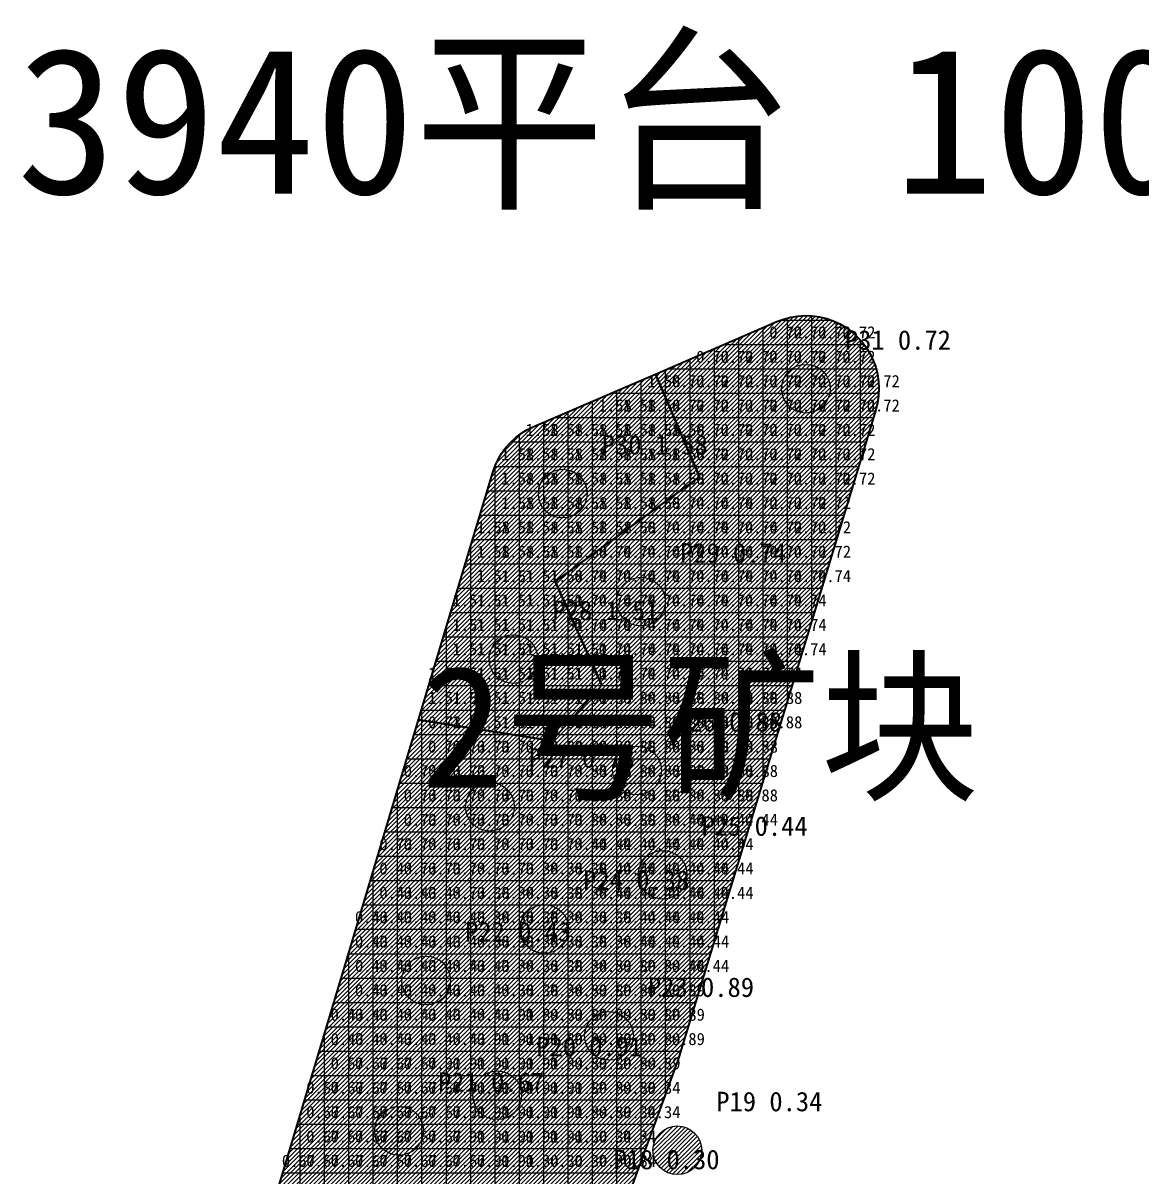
# Model space of a CAD drawing. Header units: metres. Extents: x 470084 to 470228, y 4349649 to 4349746.
# Drawn here: x 470087.63 to 470133.54, y 4349698.84 to 4349746.19 of the extents above; entities that cross this region are included whole.
import ezdxf

# ---------------------------------------------------------------- set-up
doc = ezdxf.new("R2010")
doc.units = ezdxf.units.M
for name, color, linetype in [('0.500-1.000', 4, 'Continuous'), ('1.500-3.000', 1, 'Continuous'), ('报告', 7, 'Continuous'), ('点', 7, 'Continuous'), ('爆区方格网', 7, 'Continuous'), ('线条', 7, 'Continuous'), ('钻孔', 7, 'Continuous')]:
    doc.layers.add(name, color=color, linetype=linetype)

msp = doc.modelspace()

# ---------------------------------------------------------------- hatches: boundary and pattern name
at = {"layer": '0.500-1.000'}
h = msp.add_hatch(dxfattribs=at)
h.set_pattern_fill('SOLID', color=4)
h.paths.add_polyline_path([(470093.825, 4349684.084), (470097.047, 4349694.843), (470101.122, 4349708.447), (470103.864, 4349717.603), (470109.324, 4349716.733), (470111.386, 4349719.019), (470109.463, 4349723.279), (470115.395, 4349727.574), (470113.577, 4349731.79), (470118.566, 4349733.942), (470118.844, 4349734.046), (470119.13, 4349734.121), (470119.423, 4349734.169), (470119.719, 4349734.187), (470120.015, 4349734.176), (470120.308, 4349734.135), (470120.597, 4349734.066), (470120.877, 4349733.969), (470121.146, 4349733.845), (470121.401, 4349733.694), (470121.641, 4349733.52), (470121.862, 4349733.322), (470122.062, 4349733.104), (470122.24, 4349732.867), (470122.393, 4349732.613), (470122.521, 4349732.346), (470122.622, 4349732.067), (470122.695, 4349731.78), (470122.739, 4349731.487), (470122.754, 4349731.191), (470122.74, 4349730.895), (470122.696, 4349730.601), (470122.624, 4349730.314), (470120.571, 4349723.564), (470119.134, 4349718.839), (470116.335, 4349709.639), (470114.544, 4349703.752), (470114.492, 4349703.595), (470112.368, 4349697.785), (470110.911, 4349693.801), (470109.265, 4349689.299), (470107.405, 4349684.209), (470107.388, 4349684.166), (470106.038, 4349680.64), (470103.726, 4349674.605), (470098.792, 4349678.363), (470095.576, 4349676.248), (470097.8, 4349671.997), (470094.541, 4349669.234), (470095.797, 4349665.392), (470090.837, 4349662.953), (470087.759, 4349663.829), (470089.763, 4349670.521), (470091.844, 4349677.467), (470093.825, 4349684.084)])
at = {"layer": '1.500-3.000'}
h = msp.add_hatch(dxfattribs=at)
h.set_pattern_fill('SOLID', color=1)
h.paths.add_polyline_path([(470103.864, 4349717.603), (470105.883, 4349724.344), (470106.901, 4349727.745), (470106.998, 4349728.019), (470107.121, 4349728.282), (470107.269, 4349728.533), (470107.44, 4349728.768), (470107.633, 4349728.985), (470107.847, 4349729.182), (470108.078, 4349729.358), (470108.326, 4349729.511), (470108.587, 4349729.639), (470113.577, 4349731.79), (470115.395, 4349727.574), (470109.463, 4349723.279), (470111.386, 4349719.019), (470109.324, 4349716.733), (470103.864, 4349717.603)])
at = {"layer": '钻孔'}
h = msp.add_hatch(dxfattribs=at)
h.set_pattern_fill('SOLID')
h.paths.add_polyline_path([(470120.754, 4349731.187), (470120.717, 4349731.457), (470120.608, 4349731.707), (470120.437, 4349731.918), (470120.214, 4349732.075), (470119.957, 4349732.166), (470119.686, 4349732.185), (470119.419, 4349732.129), (470119.177, 4349732.004), (470118.978, 4349731.818), (470118.837, 4349731.585), (470118.763, 4349731.323), (470118.763, 4349731.051), (470118.837, 4349730.789), (470118.978, 4349730.556), (470119.177, 4349730.37), (470119.419, 4349730.245), (470119.686, 4349730.189), (470119.957, 4349730.208), (470120.214, 4349730.299), (470120.437, 4349730.456), (470120.608, 4349730.667), (470120.717, 4349730.917), (470120.754, 4349731.187)])
h = msp.add_hatch(dxfattribs=at)
h.set_pattern_fill('SOLID')
h.paths.add_polyline_path([(470110.775, 4349726.884), (470110.738, 4349727.154), (470110.629, 4349727.404), (470110.458, 4349727.615), (470110.235, 4349727.772), (470109.978, 4349727.863), (470109.707, 4349727.882), (470109.44, 4349727.826), (470109.198, 4349727.701), (470108.999, 4349727.515), (470108.858, 4349727.282), (470108.784, 4349727.02), (470108.784, 4349726.748), (470108.858, 4349726.486), (470108.999, 4349726.253), (470109.198, 4349726.067), (470109.44, 4349725.942), (470109.707, 4349725.886), (470109.978, 4349725.905), (470110.235, 4349725.996), (470110.458, 4349726.153), (470110.629, 4349726.364), (470110.738, 4349726.614), (470110.775, 4349726.884)])
h = msp.add_hatch(dxfattribs=at)
h.set_pattern_fill('SOLID')
h.paths.add_polyline_path([(470113.986, 4349722.45), (470113.949, 4349722.72), (470113.84, 4349722.97), (470113.669, 4349723.181), (470113.446, 4349723.338), (470113.189, 4349723.429), (470112.918, 4349723.448), (470112.651, 4349723.392), (470112.409, 4349723.267), (470112.21, 4349723.081), (470112.069, 4349722.848), (470111.995, 4349722.586), (470111.995, 4349722.314), (470112.069, 4349722.052), (470112.21, 4349721.819), (470112.409, 4349721.633), (470112.651, 4349721.508), (470112.918, 4349721.452), (470113.189, 4349721.471), (470113.446, 4349721.562), (470113.669, 4349721.719), (470113.84, 4349721.93), (470113.949, 4349722.18), (470113.986, 4349722.45)])
h = msp.add_hatch(dxfattribs=at)
h.set_pattern_fill('SOLID')
h.paths.add_polyline_path([(470108.754, 4349720.089), (470108.717, 4349720.359), (470108.608, 4349720.609), (470108.437, 4349720.82), (470108.214, 4349720.977), (470107.957, 4349721.068), (470107.686, 4349721.087), (470107.419, 4349721.031), (470107.177, 4349720.906), (470106.978, 4349720.72), (470106.837, 4349720.487), (470106.763, 4349720.225), (470106.763, 4349719.953), (470106.837, 4349719.691), (470106.978, 4349719.458), (470107.177, 4349719.272), (470107.419, 4349719.147), (470107.686, 4349719.091), (470107.957, 4349719.11), (470108.214, 4349719.201), (470108.437, 4349719.358), (470108.608, 4349719.569), (470108.717, 4349719.819), (470108.754, 4349720.089)])
h = msp.add_hatch(dxfattribs=at)
h.set_pattern_fill('SOLID')
h.paths.add_polyline_path([(470113.825, 4349715.517), (470113.788, 4349715.787), (470113.679, 4349716.037), (470113.508, 4349716.248), (470113.285, 4349716.405), (470113.028, 4349716.496), (470112.757, 4349716.515), (470112.49, 4349716.459), (470112.248, 4349716.334), (470112.049, 4349716.148), (470111.908, 4349715.915), (470111.834, 4349715.653), (470111.834, 4349715.381), (470111.908, 4349715.119), (470112.049, 4349714.886), (470112.248, 4349714.7), (470112.49, 4349714.575), (470112.757, 4349714.519), (470113.028, 4349714.538), (470113.285, 4349714.629), (470113.508, 4349714.786), (470113.679, 4349714.997), (470113.788, 4349715.247), (470113.825, 4349715.517)])
h = msp.add_hatch(dxfattribs=at)
h.set_pattern_fill('SOLID')
h.paths.add_polyline_path([(470107.788, 4349714.031), (470107.751, 4349714.301), (470107.642, 4349714.551), (470107.471, 4349714.762), (470107.248, 4349714.919), (470106.991, 4349715.01), (470106.72, 4349715.029), (470106.453, 4349714.973), (470106.211, 4349714.848), (470106.012, 4349714.662), (470105.871, 4349714.429), (470105.797, 4349714.167), (470105.797, 4349713.895), (470105.871, 4349713.633), (470106.012, 4349713.4), (470106.211, 4349713.214), (470106.453, 4349713.089), (470106.72, 4349713.033), (470106.991, 4349713.052), (470107.248, 4349713.143), (470107.471, 4349713.3), (470107.642, 4349713.511), (470107.751, 4349713.761), (470107.788, 4349714.031)])
h = msp.add_hatch(dxfattribs=at)
h.set_pattern_fill('SOLID')
h.paths.add_polyline_path([(470114.874, 4349711.238), (470114.837, 4349711.508), (470114.728, 4349711.758), (470114.557, 4349711.969), (470114.334, 4349712.126), (470114.077, 4349712.217), (470113.806, 4349712.236), (470113.539, 4349712.18), (470113.297, 4349712.055), (470113.098, 4349711.869), (470112.957, 4349711.636), (470112.883, 4349711.374), (470112.883, 4349711.102), (470112.957, 4349710.84), (470113.098, 4349710.607), (470113.297, 4349710.421), (470113.539, 4349710.296), (470113.806, 4349710.24), (470114.077, 4349710.259), (470114.334, 4349710.35), (470114.557, 4349710.507), (470114.728, 4349710.718), (470114.837, 4349710.968), (470114.874, 4349711.238)])
h = msp.add_hatch(dxfattribs=at)
h.set_pattern_fill('SOLID')
h.paths.add_polyline_path([(470110.017, 4349709.016), (470109.98, 4349709.286), (470109.871, 4349709.536), (470109.7, 4349709.747), (470109.477, 4349709.904), (470109.22, 4349709.995), (470108.949, 4349710.014), (470108.682, 4349709.958), (470108.44, 4349709.833), (470108.241, 4349709.647), (470108.1, 4349709.414), (470108.026, 4349709.152), (470108.026, 4349708.88), (470108.1, 4349708.618), (470108.241, 4349708.385), (470108.44, 4349708.199), (470108.682, 4349708.074), (470108.949, 4349708.018), (470109.22, 4349708.037), (470109.477, 4349708.128), (470109.7, 4349708.285), (470109.871, 4349708.496), (470109.98, 4349708.746), (470110.017, 4349709.016)])
h = msp.add_hatch(dxfattribs=at)
h.set_pattern_fill('SOLID')
h.paths.add_polyline_path([(470105.17, 4349706.899), (470105.133, 4349707.169), (470105.024, 4349707.419), (470104.853, 4349707.63), (470104.63, 4349707.787), (470104.373, 4349707.878), (470104.102, 4349707.897), (470103.835, 4349707.841), (470103.593, 4349707.716), (470103.394, 4349707.53), (470103.253, 4349707.297), (470103.179, 4349707.035), (470103.179, 4349706.763), (470103.253, 4349706.501), (470103.394, 4349706.268), (470103.593, 4349706.082), (470103.835, 4349705.957), (470104.102, 4349705.901), (470104.373, 4349705.92), (470104.63, 4349706.011), (470104.853, 4349706.168), (470105.024, 4349706.379), (470105.133, 4349706.629), (470105.17, 4349706.899)])
h = msp.add_hatch(dxfattribs=at)
h.set_pattern_fill('SOLID')
h.paths.add_polyline_path([(470112.674, 4349704.625), (470112.637, 4349704.895), (470112.528, 4349705.145), (470112.357, 4349705.356), (470112.134, 4349705.513), (470111.877, 4349705.604), (470111.606, 4349705.623), (470111.339, 4349705.567), (470111.097, 4349705.442), (470110.898, 4349705.256), (470110.757, 4349705.023), (470110.683, 4349704.761), (470110.683, 4349704.489), (470110.757, 4349704.227), (470110.898, 4349703.994), (470111.097, 4349703.808), (470111.339, 4349703.683), (470111.606, 4349703.627), (470111.877, 4349703.646), (470112.134, 4349703.737), (470112.357, 4349703.894), (470112.528, 4349704.105), (470112.637, 4349704.355), (470112.674, 4349704.625)])
h = msp.add_hatch(dxfattribs=at)
h.set_pattern_fill('SOLID')
h.paths.add_polyline_path([(470108.09, 4349702.191), (470108.053, 4349702.461), (470107.944, 4349702.711), (470107.773, 4349702.922), (470107.55, 4349703.079), (470107.293, 4349703.17), (470107.022, 4349703.189), (470106.755, 4349703.133), (470106.513, 4349703.008), (470106.314, 4349702.822), (470106.173, 4349702.589), (470106.099, 4349702.327), (470106.099, 4349702.055), (470106.173, 4349701.793), (470106.314, 4349701.56), (470106.513, 4349701.374), (470106.755, 4349701.249), (470107.022, 4349701.193), (470107.293, 4349701.212), (470107.55, 4349701.303), (470107.773, 4349701.46), (470107.944, 4349701.671), (470108.053, 4349701.921), (470108.09, 4349702.191)])
h = msp.add_hatch(dxfattribs=at)
h.set_pattern_fill('SOLID')
h.paths.add_polyline_path([(470104.06, 4349700.731), (470104.023, 4349701.001), (470103.914, 4349701.251), (470103.743, 4349701.462), (470103.52, 4349701.619), (470103.263, 4349701.71), (470102.992, 4349701.729), (470102.725, 4349701.673), (470102.483, 4349701.548), (470102.284, 4349701.362), (470102.143, 4349701.129), (470102.069, 4349700.867), (470102.069, 4349700.595), (470102.143, 4349700.333), (470102.284, 4349700.1), (470102.483, 4349699.914), (470102.725, 4349699.789), (470102.992, 4349699.733), (470103.263, 4349699.752), (470103.52, 4349699.843), (470103.743, 4349700), (470103.914, 4349700.211), (470104.023, 4349700.461), (470104.06, 4349700.731)])
h = msp.add_hatch(dxfattribs=at)
h.set_pattern_fill('SOLID')
h.paths.add_polyline_path([(470115.478, 4349699.933), (470115.441, 4349700.203), (470115.332, 4349700.453), (470115.161, 4349700.664), (470114.938, 4349700.821), (470114.681, 4349700.912), (470114.41, 4349700.931), (470114.143, 4349700.875), (470113.901, 4349700.75), (470113.702, 4349700.564), (470113.561, 4349700.331), (470113.487, 4349700.069), (470113.487, 4349699.797), (470113.561, 4349699.535), (470113.702, 4349699.302), (470113.901, 4349699.116), (470114.143, 4349698.991), (470114.41, 4349698.935), (470114.681, 4349698.954), (470114.938, 4349699.045), (470115.161, 4349699.202), (470115.332, 4349699.413), (470115.441, 4349699.663), (470115.478, 4349699.933)])

# ---------------------------------------------------------------- linework, layer by layer
at = {"layer": '0.500-1.000', "lineweight": 40}
msp.add_lwpolyline([(470097.047, 4349694.843), (470101.122, 4349708.447), (470103.864, 4349717.603), (470109.324, 4349716.733), (470111.386, 4349719.019), (470109.463, 4349723.279), (470115.395, 4349727.574), (470113.577, 4349731.79), (470118.566, 4349733.942), (470118.844, 4349734.046), (470119.13, 4349734.121), (470119.423, 4349734.169), (470119.719, 4349734.187), (470120.015, 4349734.176), (470120.308, 4349734.135), (470120.597, 4349734.066), (470120.877, 4349733.969), (470121.146, 4349733.845), (470121.401, 4349733.694), (470121.641, 4349733.52), (470121.862, 4349733.322), (470122.062, 4349733.104), (470122.24, 4349732.867), (470122.393, 4349732.613), (470122.521, 4349732.346), (470122.622, 4349732.067), (470122.695, 4349731.78), (470122.739, 4349731.487), (470122.754, 4349731.191), (470122.74, 4349730.895), (470122.696, 4349730.601), (470122.624, 4349730.314), (470120.571, 4349723.564), (470119.134, 4349718.839), (470116.335, 4349709.639), (470114.544, 4349703.752), (470114.492, 4349703.595), (470112.368, 4349697.785)], dxfattribs=at)
at = {"layer": '1.500-3.000', "lineweight": 40}
msp.add_lwpolyline([(470103.864, 4349717.603), (470105.883, 4349724.344), (470106.901, 4349727.745), (470106.998, 4349728.019), (470107.121, 4349728.282), (470107.269, 4349728.533), (470107.44, 4349728.768), (470107.633, 4349728.985), (470107.847, 4349729.182), (470108.078, 4349729.358), (470108.326, 4349729.511), (470108.587, 4349729.639), (470113.577, 4349731.79), (470115.395, 4349727.574), (470109.463, 4349723.279), (470111.386, 4349719.019), (470109.324, 4349716.733), (470103.864, 4349717.603)], close=True, dxfattribs=at)
at = {"layer": '爆区方格网'}
for p, q in [((470118.722, 4349734), (470120.787, 4349734)), ((470119, 4349718.4), (470119, 4349734.087)), ((470120, 4349721.687), (470120, 4349734.176)), ((470121, 4349724.975), (470121, 4349733.912)), ((470117, 4349711.825), (470117, 4349733.266)), ((470118, 4349715.113), (470118, 4349733.698)), ((470116, 4349708.538), (470116, 4349732.835)), ((470116.382, 4349733), (470122.14, 4349733)), ((470122, 4349728.262), (470122, 4349733.171)), ((470115, 4349728.489), (470115, 4349732.404)), ((470114, 4349730.808), (470114, 4349731.973)), ((470114.063, 4349732), (470122.639, 4349732)), ((470113, 4349725.84), (470113, 4349731.542)), ((470111.744, 4349731), (470113.917, 4349731)), ((470112, 4349725.116), (470112, 4349731.11)), ((470113.917, 4349731), (470122.745, 4349731)), ((470111, 4349724.391), (470111, 4349730.679)), ((470114, 4349726.564), (470114, 4349730.808)), ((470109.425, 4349730), (470114.349, 4349730)), ((470110, 4349723.667), (470110, 4349730.248)), ((470114.349, 4349730), (470122.529, 4349730)), ((470109, 4349716.784), (470109, 4349729.817)), ((470107.65, 4349729), (470114.78, 4349729)), ((470108, 4349716.944), (470108, 4349729.299)), ((470114.78, 4349729), (470122.224, 4349729)), ((470115, 4349727.288), (470115, 4349728.489)), ((470106.991, 4349728), (470115.211, 4349728)), ((470107, 4349717.103), (470107, 4349728.023)), ((470115.211, 4349728), (470121.92, 4349728)), ((470115, 4349705.25), (470115, 4349727.288)), ((470106.678, 4349727), (470114.602, 4349727)), ((470114.602, 4349727), (470121.616, 4349727)), ((470114, 4349702.25), (470114, 4349726.564)), ((470106.379, 4349726), (470113.221, 4349726)), ((470113, 4349699.515), (470113, 4349725.84)), ((470113.221, 4349726), (470121.312, 4349726)), ((470106, 4349717.263), (470106, 4349724.736)), ((470106.079, 4349725), (470111.84, 4349725)), ((470111.84, 4349725), (470121.008, 4349725)), ((470112, 4349696.779), (470112, 4349725.116)), ((470111, 4349719.873), (470111, 4349724.391)), ((470105.78, 4349724), (470110.459, 4349724)), ((470110.459, 4349724), (470120.703, 4349724)), ((470110, 4349722.089), (470110, 4349723.667)), ((470105.48, 4349723), (470109.589, 4349723)), ((470109.589, 4349723), (470120.399, 4349723)), ((470105.181, 4349722), (470110.04, 4349722)), ((470110, 4349717.482), (470110, 4349722.089)), ((470110.04, 4349722), (470120.095, 4349722)), ((470105, 4349717.422), (470105, 4349721.397)), ((470104.881, 4349721), (470110.492, 4349721)), ((470110.492, 4349721), (470119.791, 4349721)), ((470104.582, 4349720), (470110.943, 4349720)), ((470110.943, 4349720), (470119.487, 4349720)), ((470111, 4349718.591), (470111, 4349719.873)), ((470104.282, 4349719), (470111.369, 4349719)), ((470111, 4349694.044), (470111, 4349718.591)), ((470111.369, 4349719), (470119.183, 4349719)), ((470103.983, 4349718), (470110.467, 4349718)), ((470104, 4349717.582), (470104, 4349718.058)), ((470110.467, 4349718), (470118.878, 4349718)), ((470104, 4349675.321), (470104, 4349717.582)), ((470105, 4349677.931), (470105, 4349717.422)), ((470106, 4349680.541), (470106, 4349717.263)), ((470110, 4349691.308), (470110, 4349717.482)), ((470103.683, 4349717), (470107.647, 4349717)), ((470107, 4349683.152), (470107, 4349717.103)), ((470107.647, 4349717), (470109.566, 4349717)), ((470108, 4349685.838), (470108, 4349716.944)), ((470109, 4349688.573), (470109, 4349716.784)), ((470109.566, 4349717), (470118.574, 4349717)), ((470103.384, 4349716), (470118.27, 4349716)), ((470103.084, 4349715), (470117.966, 4349715)), ((470103, 4349675.157), (470103, 4349714.719)), ((470102.785, 4349714), (470117.662, 4349714)), ((470102.485, 4349713), (470117.357, 4349713)), ((470102.186, 4349712), (470117.053, 4349712)), ((470101.886, 4349711), (470116.749, 4349711)), ((470102, 4349675.919), (470102, 4349711.38)), ((470101.587, 4349710), (470116.445, 4349710)), ((470101.287, 4349709), (470116.141, 4349709)), ((470100.988, 4349708), (470115.836, 4349708)), ((470101, 4349676.681), (470101, 4349708.041)), ((470100.688, 4349707), (470115.532, 4349707)), ((470100.389, 4349706), (470115.228, 4349706)), ((470100.089, 4349705), (470114.924, 4349705)), ((470100, 4349677.442), (470100, 4349704.702)), ((470099.79, 4349704), (470114.62, 4349704)), ((470099.49, 4349703), (470114.274, 4349703)), ((470099.191, 4349702), (470113.909, 4349702)), ((470099, 4349678.204), (470099, 4349701.363)), ((470098.891, 4349701), (470113.543, 4349701)), ((470098.592, 4349700), (470113.177, 4349700)), ((470098.292, 4349699), (470112.812, 4349699))]:
    msp.add_line(p, q, dxfattribs=at)
at = {"layer": '钻孔'}
for centre in [(470119.754, 4349731.187), (470109.775, 4349726.884), (470112.986, 4349722.45), (470107.754, 4349720.089), (470112.825, 4349715.517), (470106.788, 4349714.031), (470113.874, 4349711.238), (470109.017, 4349709.016), (470104.17, 4349706.899), (470111.674, 4349704.625), (470107.09, 4349702.191), (470103.06, 4349700.731), (470114.478, 4349699.933)]:
    msp.add_circle(centre, 1, dxfattribs=at)

# ---------------------------------------------------------------- texts
at = {"layer": '报告'}
msp.add_text('3940平台 1004 二次圈矿矿块图（3块版）', height=6, dxfattribs=at).set_placement((470087.369, 4349739.187))
at = {"layer": '点'}
for s, p in [('0.72', (470118.25, 4349733.25)), ('0.72', (470119.25, 4349733.25)), ('0.72', (470120.25, 4349733.25)), ('0.72', (470121.25, 4349733.25)), ('0.72', (470115.25, 4349732.25)), ('0.72', (470116.25, 4349732.25)), ('0.72', (470117.25, 4349732.25)), ('0.72', (470118.25, 4349732.25)), ('0.72', (470119.25, 4349732.25)), ('0.72', (470120.25, 4349732.25)), ('0.72', (470121.25, 4349732.25)), ('1.58', (470113.25, 4349731.25)), ('0.72', (470114.25, 4349731.25)), ('0.72', (470115.25, 4349731.25)), ('0.72', (470116.25, 4349731.25)), ('0.72', (470117.25, 4349731.25)), ('0.72', (470118.25, 4349731.25)), ('0.72', (470119.25, 4349731.25)), ('0.72', (470120.25, 4349731.25)), ('0.72', (470121.25, 4349731.25)), ('0.72', (470122.25, 4349731.25)), ('1.58', (470111.25, 4349730.25)), ('1.58', (470112.25, 4349730.25)), ('1.58', (470113.25, 4349730.25)), ('0.72', (470114.25, 4349730.25)), ('0.72', (470115.25, 4349730.25)), ('0.72', (470116.25, 4349730.25)), ('0.72', (470117.25, 4349730.25)), ('0.72', (470118.25, 4349730.25)), ('0.72', (470119.25, 4349730.25)), ('0.72', (470120.25, 4349730.25)), ('0.72', (470121.25, 4349730.25)), ('0.72', (470122.25, 4349730.25)), ('1.58', (470108.25, 4349729.25)), ('1.58', (470109.25, 4349729.25)), ('1.58', (470110.25, 4349729.25)), ('1.58', (470111.25, 4349729.25)), ('1.58', (470112.25, 4349729.25)), ('1.58', (470113.25, 4349729.25)), ('1.58', (470114.25, 4349729.25)), ('0.72', (470115.25, 4349729.25)), ('0.72', (470116.25, 4349729.25)), ('0.72', (470117.25, 4349729.25)), ('0.72', (470118.25, 4349729.25)), ('0.72', (470119.25, 4349729.25)), ('0.72', (470120.25, 4349729.25)), ('0.72', (470121.25, 4349729.25)), ('1.58', (470107.25, 4349728.25)), ('1.58', (470108.25, 4349728.25)), ('1.58', (470109.25, 4349728.25)), ('1.58', (470110.25, 4349728.25)), ('1.58', (470111.25, 4349728.25)), ('1.58', (470112.25, 4349728.25)), ('1.58', (470113.25, 4349728.25)), ('1.58', (470114.25, 4349728.25)), ('0.72', (470115.25, 4349728.25)), ('0.72', (470116.25, 4349728.25)), ('0.72', (470117.25, 4349728.25)), ('0.72', (470118.25, 4349728.25)), ('0.72', (470119.25, 4349728.25)), ('0.72', (470120.25, 4349728.25)), ('0.72', (470121.25, 4349728.25)), ('1.58', (470107.25, 4349727.25)), ('1.58', (470108.25, 4349727.25)), ('1.58', (470109.25, 4349727.25)), ('1.58', (470110.25, 4349727.25)), ('1.58', (470111.25, 4349727.25)), ('1.58', (470112.25, 4349727.25)), ('1.58', (470113.25, 4349727.25)), ('1.58', (470114.25, 4349727.25)), ('0.72', (470115.25, 4349727.25)), ('0.72', (470116.25, 4349727.25)), ('0.72', (470117.25, 4349727.25)), ('0.72', (470118.25, 4349727.25)), ('0.72', (470119.25, 4349727.25)), ('0.72', (470120.25, 4349727.25)), ('0.72', (470121.25, 4349727.25)), ('1.58', (470107.25, 4349726.25)), ('1.58', (470108.25, 4349726.25)), ('1.58', (470109.25, 4349726.25)), ('1.58', (470110.25, 4349726.25)), ('1.58', (470111.25, 4349726.25)), ('1.58', (470112.25, 4349726.25)), ('1.58', (470113.25, 4349726.25)), ('0.74', (470114.25, 4349726.25)), ('0.74', (470115.25, 4349726.25)), ('0.74', (470116.25, 4349726.25)), ('0.72', (470117.25, 4349726.25)), ('0.72', (470118.25, 4349726.25)), ('0.72', (470119.25, 4349726.25)), ('0.72', (470120.25, 4349726.25)), ('1.58', (470106.25, 4349725.25)), ('1.58', (470107.25, 4349725.25)), ('1.58', (470108.25, 4349725.25)), ('1.58', (470109.25, 4349725.25)), ('1.58', (470110.25, 4349725.25)), ('1.58', (470111.25, 4349725.25)), ('1.58', (470112.25, 4349725.25)), ('0.74', (470113.25, 4349725.25)), ('0.74', (470114.25, 4349725.25)), ('0.74', (470115.25, 4349725.25)), ('0.74', (470116.25, 4349725.25)), ('0.74', (470117.25, 4349725.25)), ('0.72', (470118.25, 4349725.25)), ('0.72', (470119.25, 4349725.25)), ('0.72', (470120.25, 4349725.25)), ('1.58', (470106.25, 4349724.25)), ('1.58', (470107.25, 4349724.25)), ('1.58', (470108.25, 4349724.25)), ('1.58', (470109.25, 4349724.25)), ('1.58', (470110.25, 4349724.25)), ('0.74', (470111.25, 4349724.25)), ('0.74', (470112.25, 4349724.25)), ('0.74', (470113.25, 4349724.25)), ('0.74', (470114.25, 4349724.25)), ('0.74', (470115.25, 4349724.25)), ('0.74', (470116.25, 4349724.25)), ('0.74', (470117.25, 4349724.25)), ('0.74', (470118.25, 4349724.25)), ('0.72', (470119.25, 4349724.25)), ('0.72', (470120.25, 4349724.25)), ('1.51', (470106.25, 4349723.25)), ('1.51', (470107.25, 4349723.25)), ('1.51', (470108.25, 4349723.25)), ('1.58', (470109.25, 4349723.25)), ('0.74', (470110.25, 4349723.25)), ('0.74', (470111.25, 4349723.25)), ('0.74', (470112.25, 4349723.25)), ('0.74', (470113.25, 4349723.25)), ('0.74', (470114.25, 4349723.25)), ('0.74', (470115.25, 4349723.25)), ('0.74', (470116.25, 4349723.25)), ('0.74', (470117.25, 4349723.25)), ('0.74', (470118.25, 4349723.25)), ('0.74', (470119.25, 4349723.25)), ('0.74', (470120.25, 4349723.25)), ('1.51', (470105.25, 4349722.25)), ('1.51', (470106.25, 4349722.25)), ('1.51', (470107.25, 4349722.25)), ('1.51', (470108.25, 4349722.25)), ('1.51', (470109.25, 4349722.25)), ('0.74', (470110.25, 4349722.25)), ('0.74', (470111.25, 4349722.25)), ('0.74', (470112.25, 4349722.25)), ('0.74', (470113.25, 4349722.25)), ('0.74', (470114.25, 4349722.25)), ('0.74', (470115.25, 4349722.25)), ('0.74', (470116.25, 4349722.25)), ('0.74', (470117.25, 4349722.25)), ('0.74', (470118.25, 4349722.25)), ('0.74', (470119.25, 4349722.25)), ('1.51', (470105.25, 4349721.25)), ('1.51', (470106.25, 4349721.25)), ('1.51', (470107.25, 4349721.25)), ('1.51', (470108.25, 4349721.25)), ('1.51', (470109.25, 4349721.25)), ('0.74', (470110.25, 4349721.25)), ('0.74', (470111.25, 4349721.25)), ('0.74', (470112.25, 4349721.25)), ('0.74', (470113.25, 4349721.25)), ('0.74', (470114.25, 4349721.25)), ('0.74', (470115.25, 4349721.25)), ('0.74', (470116.25, 4349721.25)), ('0.74', (470117.25, 4349721.25)), ('0.74', (470118.25, 4349721.25)), ('0.74', (470119.25, 4349721.25)), ('1.51', (470105.25, 4349720.25)), ('1.51', (470106.25, 4349720.25)), ('1.51', (470107.25, 4349720.25)), ('1.51', (470108.25, 4349720.25)), ('1.51', (470109.25, 4349720.25)), ('1.51', (470110.25, 4349720.25)), ('0.74', (470111.25, 4349720.25)), ('0.74', (470112.25, 4349720.25)), ('0.74', (470113.25, 4349720.25)), ('0.74', (470114.25, 4349720.25)), ('0.74', (470115.25, 4349720.25)), ('0.74', (470116.25, 4349720.25)), ('0.74', (470117.25, 4349720.25)), ('0.74', (470118.25, 4349720.25)), ('0.74', (470119.25, 4349720.25)), ('1.51', (470104.25, 4349719.25)), ('1.51', (470105.25, 4349719.25)), ('1.51', (470106.25, 4349719.25)), ('1.51', (470107.25, 4349719.25)), ('1.51', (470108.25, 4349719.25)), ('1.51', (470109.25, 4349719.25)), ('1.51', (470110.25, 4349719.25)), ('0.74', (470111.25, 4349719.25)), ('0.74', (470112.25, 4349719.25)), ('0.74', (470113.25, 4349719.25)), ('0.74', (470114.25, 4349719.25)), ('0.74', (470115.25, 4349719.25)), ('0.74', (470116.25, 4349719.25)), ('0.74', (470117.25, 4349719.25)), ('0.74', (470118.25, 4349719.25)), ('1.51', (470104.25, 4349718.25)), ('1.51', (470105.25, 4349718.25)), ('1.51', (470106.25, 4349718.25)), ('1.51', (470107.25, 4349718.25)), ('1.51', (470108.25, 4349718.25)), ('1.51', (470109.25, 4349718.25)), ('1.51', (470110.25, 4349718.25)), ('0.88', (470111.25, 4349718.25)), ('0.88', (470112.25, 4349718.25)), ('0.88', (470113.25, 4349718.25)), ('0.88', (470114.25, 4349718.25)), ('0.88', (470115.25, 4349718.25)), ('0.88', (470116.25, 4349718.25)), ('0.88', (470117.25, 4349718.25)), ('0.88', (470118.25, 4349718.25)), ('0.73', (470104.25, 4349717.25)), ('1.51', (470105.25, 4349717.25)), ('1.51', (470106.25, 4349717.25)), ('1.51', (470107.25, 4349717.25)), ('1.51', (470108.25, 4349717.25)), ('1.51', (470109.25, 4349717.25)), ('0.88', (470110.25, 4349717.25)), ('0.88', (470111.25, 4349717.25)), ('0.88', (470112.25, 4349717.25)), ('0.88', (470113.25, 4349717.25)), ('0.88', (470114.25, 4349717.25)), ('0.88', (470115.25, 4349717.25)), ('0.88', (470116.25, 4349717.25)), ('0.88', (470117.25, 4349717.25)), ('0.88', (470118.25, 4349717.25)), ('0.73', (470104.25, 4349716.25)), ('0.73', (470105.25, 4349716.25)), ('0.73', (470106.25, 4349716.25)), ('0.73', (470107.25, 4349716.25)), ('0.73', (470108.25, 4349716.25)), ('0.88', (470109.25, 4349716.25)), ('0.88', (470110.25, 4349716.25)), ('0.88', (470111.25, 4349716.25)), ('0.88', (470112.25, 4349716.25)), ('0.88', (470113.25, 4349716.25)), ('0.88', (470114.25, 4349716.25)), ('0.88', (470115.25, 4349716.25)), ('0.88', (470116.25, 4349716.25)), ('0.88', (470117.25, 4349716.25)), ('0.73', (470103.25, 4349715.25)), ('0.73', (470104.25, 4349715.25)), ('0.73', (470105.25, 4349715.25)), ('0.73', (470106.25, 4349715.25)), ('0.73', (470107.25, 4349715.25)), ('0.73', (470108.25, 4349715.25)), ('0.73', (470109.25, 4349715.25)), ('0.88', (470110.25, 4349715.25)), ('0.88', (470111.25, 4349715.25)), ('0.88', (470112.25, 4349715.25)), ('0.88', (470113.25, 4349715.25)), ('0.88', (470114.25, 4349715.25)), ('0.88', (470115.25, 4349715.25)), ('0.88', (470116.25, 4349715.25)), ('0.88', (470117.25, 4349715.25)), ('0.73', (470103.25, 4349714.25)), ('0.73', (470104.25, 4349714.25)), ('0.73', (470105.25, 4349714.25)), ('0.73', (470106.25, 4349714.25)), ('0.73', (470107.25, 4349714.25)), ('0.73', (470108.25, 4349714.25)), ('0.73', (470109.25, 4349714.25)), ('0.88', (470110.25, 4349714.25)), ('0.88', (470111.25, 4349714.25)), ('0.88', (470112.25, 4349714.25)), ('0.88', (470113.25, 4349714.25)), ('0.88', (470114.25, 4349714.25)), ('0.88', (470115.25, 4349714.25)), ('0.88', (470116.25, 4349714.25)), ('0.88', (470117.25, 4349714.25)), ('0.73', (470103.25, 4349713.25)), ('0.73', (470104.25, 4349713.25)), ('0.73', (470105.25, 4349713.25)), ('0.73', (470106.25, 4349713.25)), ('0.73', (470107.25, 4349713.25)), ('0.73', (470108.25, 4349713.25)), ('0.73', (470109.25, 4349713.25)), ('0.88', (470110.25, 4349713.25)), ('0.88', (470111.25, 4349713.25)), ('0.88', (470112.25, 4349713.25)), ('0.88', (470113.25, 4349713.25)), ('0.44', (470114.25, 4349713.25)), ('0.44', (470115.25, 4349713.25)), ('0.44', (470116.25, 4349713.25)), ('0.44', (470117.25, 4349713.25)), ('0.73', (470102.25, 4349712.25)), ('0.73', (470103.25, 4349712.25)), ('0.73', (470104.25, 4349712.25)), ('0.73', (470105.25, 4349712.25)), ('0.73', (470106.25, 4349712.25)), ('0.73', (470107.25, 4349712.25)), ('0.73', (470108.25, 4349712.25)), ('0.73', (470109.25, 4349712.25)), ('0.44', (470110.25, 4349712.25)), ('0.44', (470111.25, 4349712.25)), ('0.44', (470112.25, 4349712.25)), ('0.44', (470113.25, 4349712.25)), ('0.44', (470114.25, 4349712.25)), ('0.44', (470115.25, 4349712.25)), ('0.44', (470116.25, 4349712.25)), ('0.43', (470102.25, 4349711.25)), ('0.73', (470103.25, 4349711.25)), ('0.73', (470104.25, 4349711.25)), ('0.73', (470105.25, 4349711.25)), ('0.73', (470106.25, 4349711.25)), ('0.73', (470107.25, 4349711.25)), ('0.38', (470108.25, 4349711.25)), ('0.38', (470109.25, 4349711.25)), ('0.38', (470110.25, 4349711.25)), ('0.44', (470111.25, 4349711.25)), ('0.44', (470112.25, 4349711.25)), ('0.44', (470113.25, 4349711.25)), ('0.44', (470114.25, 4349711.25)), ('0.44', (470115.25, 4349711.25)), ('0.44', (470116.25, 4349711.25)), ('0.43', (470102.25, 4349710.25)), ('0.43', (470103.25, 4349710.25)), ('0.43', (470104.25, 4349710.25)), ('0.73', (470105.25, 4349710.25)), ('0.38', (470106.25, 4349710.25)), ('0.38', (470107.25, 4349710.25)), ('0.38', (470108.25, 4349710.25)), ('0.38', (470109.25, 4349710.25)), ('0.38', (470110.25, 4349710.25)), ('0.44', (470111.25, 4349710.25)), ('0.44', (470112.25, 4349710.25)), ('0.44', (470113.25, 4349710.25)), ('0.44', (470114.25, 4349710.25)), ('0.44', (470115.25, 4349710.25)), ('0.44', (470116.25, 4349710.25)), ('0.43', (470101.25, 4349709.25)), ('0.43', (470102.25, 4349709.25)), ('0.43', (470103.25, 4349709.25)), ('0.43', (470104.25, 4349709.25)), ('0.43', (470105.25, 4349709.25)), ('0.38', (470106.25, 4349709.25)), ('0.38', (470107.25, 4349709.25)), ('0.38', (470108.25, 4349709.25)), ('0.38', (470109.25, 4349709.25)), ('0.38', (470110.25, 4349709.25)), ('0.38', (470111.25, 4349709.25)), ('0.44', (470112.25, 4349709.25)), ('0.44', (470113.25, 4349709.25)), ('0.44', (470114.25, 4349709.25)), ('0.44', (470115.25, 4349709.25)), ('0.43', (470101.25, 4349708.25)), ('0.43', (470102.25, 4349708.25)), ('0.43', (470103.25, 4349708.25)), ('0.43', (470104.25, 4349708.25)), ('0.43', (470105.25, 4349708.25)), ('0.38', (470106.25, 4349708.25)), ('0.38', (470107.25, 4349708.25)), ('0.38', (470108.25, 4349708.25)), ('0.38', (470109.25, 4349708.25)), ('0.38', (470110.25, 4349708.25)), ('0.38', (470111.25, 4349708.25)), ('0.44', (470112.25, 4349708.25)), ('0.44', (470113.25, 4349708.25)), ('0.44', (470114.25, 4349708.25)), ('0.44', (470115.25, 4349708.25)), ('0.43', (470101.25, 4349707.25)), ('0.43', (470102.25, 4349707.25)), ('0.43', (470103.25, 4349707.25)), ('0.43', (470104.25, 4349707.25)), ('0.43', (470105.25, 4349707.25)), ('0.43', (470106.25, 4349707.25)), ('0.38', (470107.25, 4349707.25)), ('0.38', (470108.25, 4349707.25)), ('0.38', (470109.25, 4349707.25)), ('0.38', (470110.25, 4349707.25)), ('0.89', (470111.25, 4349707.25)), ('0.89', (470112.25, 4349707.25)), ('0.89', (470113.25, 4349707.25)), ('0.44', (470114.25, 4349707.25)), ('0.44', (470115.25, 4349707.25)), ('0.43', (470101.25, 4349706.25)), ('0.43', (470102.25, 4349706.25)), ('0.43', (470103.25, 4349706.25)), ('0.43', (470104.25, 4349706.25)), ('0.43', (470105.25, 4349706.25)), ('0.43', (470106.25, 4349706.25)), ('0.38', (470107.25, 4349706.25)), ('0.38', (470108.25, 4349706.25)), ('0.38', (470109.25, 4349706.25)), ('0.89', (470110.25, 4349706.25)), ('0.89', (470111.25, 4349706.25)), ('0.89', (470112.25, 4349706.25)), ('0.89', (470113.25, 4349706.25)), ('0.89', (470114.25, 4349706.25)), ('0.43', (470100.25, 4349705.25)), ('0.43', (470101.25, 4349705.25)), ('0.43', (470102.25, 4349705.25)), ('0.43', (470103.25, 4349705.25)), ('0.43', (470104.25, 4349705.25)), ('0.43', (470105.25, 4349705.25)), ('0.43', (470106.25, 4349705.25)), ('0.91', (470107.25, 4349705.25)), ('0.89', (470108.25, 4349705.25)), ('0.89', (470109.25, 4349705.25)), ('0.89', (470110.25, 4349705.25)), ('0.89', (470111.25, 4349705.25)), ('0.89', (470112.25, 4349705.25)), ('0.89', (470113.25, 4349705.25)), ('0.89', (470114.25, 4349705.25)), ('0.43', (470100.25, 4349704.25)), ('0.43', (470101.25, 4349704.25)), ('0.43', (470102.25, 4349704.25)), ('0.43', (470103.25, 4349704.25)), ('0.43', (470104.25, 4349704.25)), ('0.43', (470105.25, 4349704.25)), ('0.91', (470106.25, 4349704.25)), ('0.91', (470107.25, 4349704.25)), ('0.91', (470108.25, 4349704.25)), ('0.89', (470109.25, 4349704.25)), ('0.89', (470110.25, 4349704.25)), ('0.89', (470111.25, 4349704.25)), ('0.89', (470112.25, 4349704.25)), ('0.89', (470113.25, 4349704.25)), ('0.89', (470114.25, 4349704.25)), ('0.67', (470100.25, 4349703.25)), ('0.67', (470101.25, 4349703.25)), ('0.67', (470102.25, 4349703.25)), ('0.67', (470103.25, 4349703.25)), ('0.91', (470104.25, 4349703.25)), ('0.91', (470105.25, 4349703.25)), ('0.91', (470106.25, 4349703.25)), ('0.91', (470107.25, 4349703.25)), ('0.91', (470108.25, 4349703.25)), ('0.89', (470109.25, 4349703.25)), ('0.89', (470110.25, 4349703.25)), ('0.89', (470111.25, 4349703.25)), ('0.89', (470112.25, 4349703.25)), ('0.89', (470113.25, 4349703.25)), ('0.67', (470099.25, 4349702.25)), ('0.67', (470100.25, 4349702.25)), ('0.67', (470101.25, 4349702.25)), ('0.67', (470102.25, 4349702.25)), ('0.67', (470103.25, 4349702.25)), ('0.67', (470104.25, 4349702.25)), ('0.91', (470105.25, 4349702.25)), ('0.91', (470106.25, 4349702.25)), ('0.91', (470107.25, 4349702.25)), ('0.91', (470108.25, 4349702.25)), ('0.91', (470109.25, 4349702.25)), ('0.89', (470110.25, 4349702.25)), ('0.89', (470111.25, 4349702.25)), ('0.89', (470112.25, 4349702.25)), ('0.34', (470113.25, 4349702.25)), ('0.67', (470099.25, 4349701.25)), ('0.67', (470100.25, 4349701.25)), ('0.67', (470101.25, 4349701.25)), ('0.67', (470102.25, 4349701.25)), ('0.67', (470103.25, 4349701.25)), ('0.67', (470104.25, 4349701.25)), ('0.91', (470105.25, 4349701.25)), ('0.91', (470106.25, 4349701.25)), ('0.91', (470107.25, 4349701.25)), ('0.91', (470108.25, 4349701.25)), ('0.91', (470109.25, 4349701.25)), ('0.89', (470110.25, 4349701.25)), ('0.89', (470111.25, 4349701.25)), ('0.34', (470112.25, 4349701.25)), ('0.34', (470113.25, 4349701.25)), ('0.67', (470099.25, 4349700.25)), ('0.67', (470100.25, 4349700.25)), ('0.67', (470101.25, 4349700.25)), ('0.67', (470102.25, 4349700.25)), ('0.67', (470103.25, 4349700.25)), ('0.67', (470104.25, 4349700.25)), ('0.91', (470105.25, 4349700.25)), ('0.91', (470106.25, 4349700.25)), ('0.91', (470107.25, 4349700.25)), ('0.91', (470108.25, 4349700.25)), ('0.91', (470109.25, 4349700.25)), ('0.30', (470110.25, 4349700.25)), ('0.34', (470111.25, 4349700.25)), ('0.34', (470112.25, 4349700.25)), ('0.67', (470098.25, 4349699.25)), ('0.67', (470099.25, 4349699.25)), ('0.67', (470100.25, 4349699.25)), ('0.67', (470101.25, 4349699.25)), ('0.67', (470102.25, 4349699.25)), ('0.67', (470103.25, 4349699.25)), ('0.67', (470104.25, 4349699.25)), ('0.67', (470105.25, 4349699.25)), ('0.91', (470106.25, 4349699.25)), ('0.91', (470107.25, 4349699.25)), ('0.30', (470108.25, 4349699.25)), ('0.30', (470109.25, 4349699.25)), ('0.30', (470110.25, 4349699.25)), ('0.30', (470111.25, 4349699.25)), ('0.34', (470112.25, 4349699.25))]:
    msp.add_text(s, height=0.5, dxfattribs=at).set_placement(p)
at = {"layer": '线条', "insert": (470103.961, 4349719.811), "char_height": 5, "attachment_point": 1}
msp.add_mtext('2号矿块', dxfattribs=at)
at = {"layer": '钻孔'}
for s, p in [('P31 0.72', (470121.354, 4349732.787)), ('P30 1.58', (470111.375, 4349728.484)), ('P29 0.74', (470114.586, 4349724.05)), ('P28 1.51', (470109.354, 4349721.689)), ('P26 0.88', (470114.425, 4349717.117)), ('P27 0.73', (470108.388, 4349715.631)), ('P25 0.44', (470115.474, 4349712.838)), ('P24 0.38', (470110.617, 4349710.616)), ('P22 0.43', (470105.77, 4349708.499)), ('P23 0.89', (470113.274, 4349706.225)), ('P20 0.91', (470108.69, 4349703.791)), ('P21 0.67', (470104.66, 4349702.331)), ('P19 0.34', (470116.078, 4349701.533)), ('P18 0.30', (470111.858, 4349699.153))]:
    msp.add_text(s, height=0.8, dxfattribs=at).set_placement(p)

doc.saveas('drawing.dxf')
